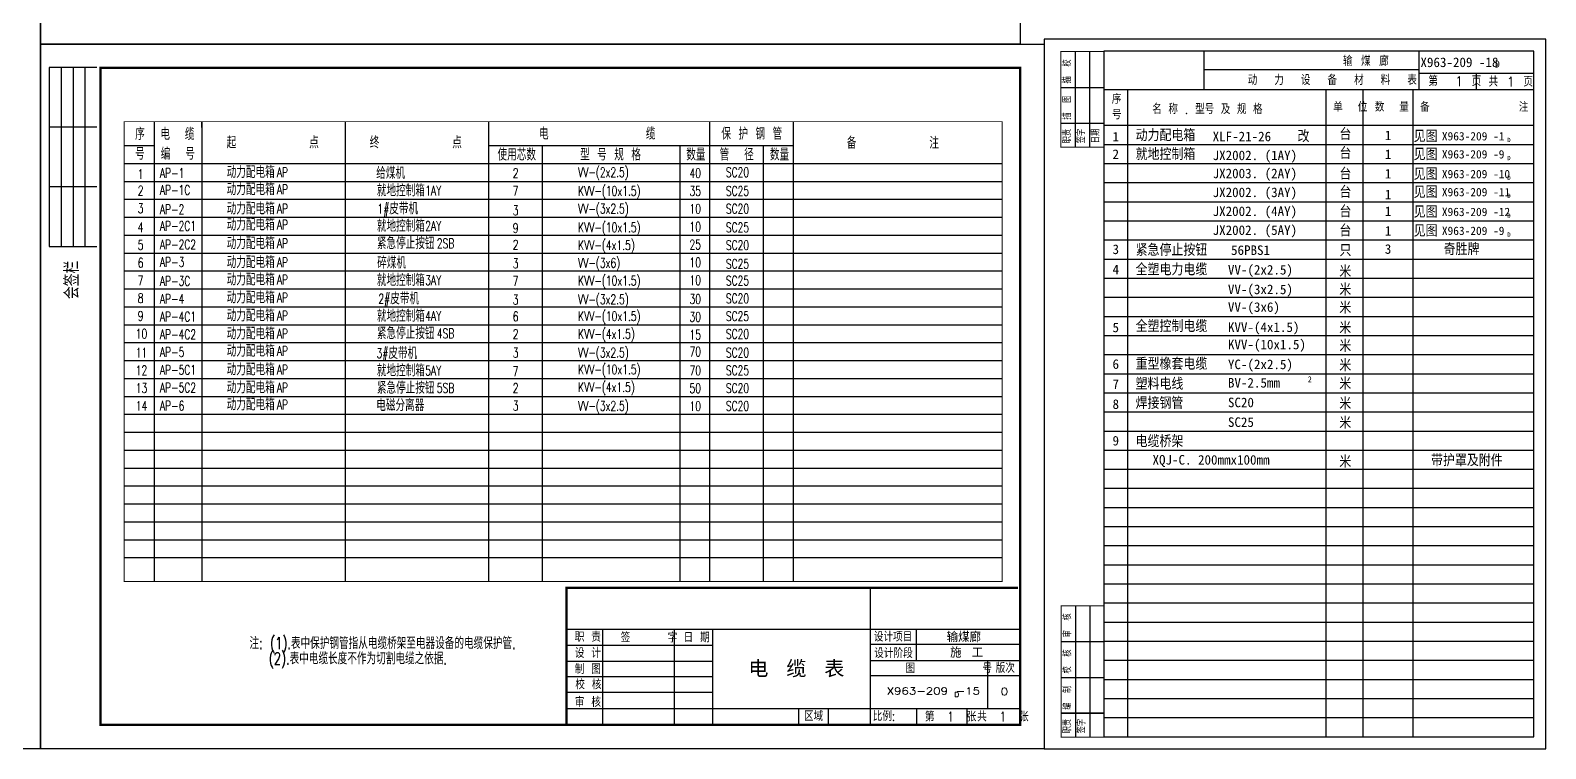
# Model space of a CAD drawing. Extents: x 385 to 3225, y -5 to 1635.
# Drawn here: x 2591 to 3225, y -5 to 296 of the extents above; entities that cross this region are included whole.
import ezdxf
from ezdxf.enums import TextEntityAlignment as Align

# ---------------------------------------------------------------- set-up
doc = ezdxf.new("R2010")
doc.units = 0
doc.header["$LTSCALE"] = 30
doc.header["$MEASUREMENT"] = 0
doc.layers.get('0').update_dxf_attribs({"linetype": 'CONTINUOUS'})
for name, color, linetype in [('2', 3, 'CONTINUOUS'), ('DIM', 3, 'CONTINUOUS'), ('HZ', 3, 'CONTINUOUS')]:
    doc.layers.add(name, color=color, linetype=linetype)
doc.styles.add('HZ', font='txt', dxfattribs={"bigfont": 'hztxt'})
doc.styles.add('HZA', font='SIMPLEX', dxfattribs={"bigfont": 'HZJ'})

# ---------------------------------------------------------------- blocks, each defined once
blk = doc.blocks.new('ACAD01')
for p, q in [((-2000, 0), (-2000, -7500)), ((0, 0), (-2000, 0)), ((-1500, 0), (-1500, -7500)), ((-1000, 0), (-1000, -7500)), ((-500, 0), (-500, -7500)), ((0, -2500), (-2000, -2500)), ((0, -5000), (-2000, -5000)), ((-2000, -7500), (0, -7500))]:
    blk.add_line(p, q)
at = {"style": 'HZ', "width": 0.9}
blk.add_text('会签栏', height=600, rotation=90, dxfattribs=at).set_placement((-752, -8897), align=Align.CENTER)

msp = doc.modelspace()

# ---------------------------------------------------------------- linework, layer by layer
for p, q in [((2595, 290), (2595, 870)), ((3005, 870), (3005, 290)), ((2595, 405), (2595, -5)), ((3015, 292), (3015, -5)), ((3225, 292), (3015, 292)), ((3225, -5), (3225, 292)), ((2595, -5), (2595, 290)), ((2595, 290), (3015, 290)), ((3005, 290), (2595, 290)), ((3015, 290), (3015, -5)), ((2642.5, 257.5), (2642.5, 240)), ((2662.5, 255), (2662.5, 257.5)), ((2662.5, 257.5), (2662.5, 65)), ((2722.5, 257.5), (2722.5, 65)), ((2782.5, 257.5), (2782.5, 65)), ((2875, 257.5), (2875, 65)), ((2910, 257.5), (2910, 65)), ((2630, 247.5), (2642.5, 247.5)), ((2782.5, 247.5), (2910, 247.5)), ((2805, 247.5), (2805, 65)), ((2862.5, 247.5), (2862.5, 65)), ((2897.5, 247.5), (2897.5, 65)), ((3040, 248), (3220, 248)), ((2630, 240), (2997.5, 240)), ((2642.5, 240), (2642.5, 67.5)), ((3040, 240), (3220, 240)), ((2630, 232.5), (2997.5, 232.5)), ((3040, 232), (3220, 232)), ((2630, 225), (2997.5, 225)), ((3040, 224), (3220, 224)), ((3040, 224), (3220, 224)), ((2630, 217.5), (2997.5, 217.5)), ((3040, 216), (3220, 216)), ((2630, 210), (2997.5, 210)), ((3040, 208), (3220, 208)), ((2630, 202.5), (2997.5, 202.5)), ((3040, 200), (3220, 200)), ((2630, 195), (2997.5, 195)), ((3040, 192), (3220, 192)), ((2630, 187.5), (2997.5, 187.5)), ((3040, 184), (3220, 184)), ((2630, 180), (2997.5, 180)), ((2630, 172.5), (2997.5, 172.5)), ((3040, 176), (3220, 176)), ((2630, 165), (2997.5, 165)), ((3040, 168), (3220, 168)), ((3040, 160), (3220, 160)), ((2630, 157.5), (2997.5, 157.5)), ((2630, 150), (2997.5, 150)), ((3040, 152), (3220, 152)), ((2630, 142.5), (2997.5, 142.5)), ((3040, 144), (3220, 144)), ((2630, 135), (2997.5, 135)), ((3040, 136), (3220, 136)), ((2630, 127.5), (2997.5, 127.5)), ((3040, 128), (3220, 128)), ((2630, 120), (2997.5, 120)), ((3040, 120), (3220, 120)), ((2630, 112.5), (2997.5, 112.5)), ((3040, 112), (3220, 112)), ((2630, 105), (2997.5, 105)), ((3040, 104), (3220, 104)), ((2630, 97.5), (2997.5, 97.5)), ((3040, 96), (3220, 96)), ((2630, 90), (2997.5, 90)), ((2630, 82.5), (2997.5, 82.5)), ((3040, 88), (3220, 88)), ((3040, 80), (3220, 80)), ((2630, 75), (2997.5, 75)), ((3040, 72), (3220, 72)), ((2642.5, 67.5), (2642.5, 65)), ((3040, 64), (3220, 64)), ((3040, 56), (3220, 56)), ((2815.49, 44.98), (3004.54, 44.98)), ((3040, 48), (3220, 48)), ((3040, 40), (3220, 40)), ((3040, 32), (3220, 32)), ((3040, 24), (3220, 24)), ((3040, 16), (3220, 16)), ((3040, 8), (3220, 8)), ((2595, -5), (2015, -5)), ((3015, -5), (2595, -5)), ((3015, -5), (3225, -5))]:
    msp.add_line(p, q)
at = {"color": 7}
for p, q in [((3028.05, 286.83), (3028.05, 246.83)), ((3034.05, 286.83), (3034.05, 246.83)), ((3022.05, 271.83), (3040.05, 271.83)), ((3022.05, 256.83), (3040.05, 256.83)), ((3028.13, 54.81), (3028.13, -0.19)), ((3034.13, 54.81), (3034.13, -0.19)), ((3022.13, 39.81), (3040.13, 39.81)), ((3022.13, 24.81), (3040.13, 24.81)), ((3022.13, 9.81), (3040.13, 9.81)), ((3040.13, 9.81), (3022.13, 9.81))]:
    msp.add_line(p, q, dxfattribs=at)
at = {"color": 4, "linetype": 'Continuous'}
for p, q in [((3220, 287), (3040, 287)), ((3040, 287), (3040, 0)), ((3082, 271), (3082, 287)), ((3172, 271), (3172, 287)), ((3220, 0), (3220, 287)), ((3081.76, 279.29), (3171.76, 279.29)), ((3172, 277.82), (3220, 277.82)), ((3196, 271), (3196, 277.82)), ((3040, 271), (3220, 271)), ((3050, 271), (3050, 0)), ((3133.03, 271), (3133.03, 0)), ((3148.52, 271), (3148.52, 0)), ((3169.36, 271), (3169.36, 0)), ((3040, 256), (3220, 256)), ((3040, 0), (3220, 0))]:
    msp.add_line(p, q, dxfattribs=at)
at = {"color": 4, "const_width": 0.4}
for points in [[(3040.05, 286.83), (3022.05, 286.83), (3022.05, 246.83), (3040.05, 246.83)], [(3040.13, -0.19), (3022.13, -0.19), (3022.13, 54.81), (3040.13, 54.81)]]:
    msp.add_lwpolyline(points, dxfattribs=at)
for points, const_width in [([(2620, 5), (2620, 280), (3005, 280), (3005, 5), (2620, 5)], 1), ([(2630, 257.5), (2997.5, 257.5), (2997.5, 65), (2630, 65), (2630, 257.5)], 0.4), ([(3004.16, 62.37), (2815.11, 62.37), (2815.11, 5)], 1)]:
    msp.add_lwpolyline(points, dxfattribs=dict(const_width=const_width))
at = {"layer": 'HZ', "color": 3}
for p, q in [((2942.19, 62.15), (2942.19, 5)), ((2830.24, 44.98), (2830.24, 5)), ((2860.12, 44.98), (2860.12, 6.91)), ((2860.13, 44.98), (2860.13, 5)), ((2876.23, 44.98), (2876.23, 5)), ((2961.58, 31.92), (2961.58, 44.98)), ((2876.23, 38.26), (2815.11, 38.26)), ((3005.13, 38.63), (2942.19, 38.63)), ((2942.19, 31.92), (3005.13, 31.92)), ((2991.42, 11.76), (2991.42, 31.92)), ((2876.23, 31.54), (2815.11, 31.54)), ((3005.13, 25.57), (2942.19, 25.57)), ((2815.11, 25.2), (2876.23, 25.2)), ((2876.23, 18.48), (2815.11, 18.48)), ((2815.11, 11.76), (3005.13, 11.76)), ((2912.34, 5), (2912.34, 11.76)), ((2924.65, 11.76), (2924.65, 5)), ((2961.58, 11.76), (2961.58, 5)), ((2982.85, 5), (2982.85, 11.76))]:
    msp.add_line(p, q, dxfattribs=at)

# ---------------------------------------------------------------- block references
at = {"layer": '2', "xscale": 0.01000000000021828, "yscale": 0.009999999999763531, "zscale": 0.009999999999763531}
msp.add_blockref('ACAD01', (2618.56, 280.24), dxfattribs=at)

# ---------------------------------------------------------------- texts
at = {"color": 7, "style": 'HZ', "width": 0.75}
for s, p in [('描  校', (3026.27, 278.54)), ('描  图', (3026.27, 263.38)), ('职责', (3026.27, 251.48)), ('签字', (3032.18, 251.48)), ('日期', (3038.18, 251.48)), ('审  核', (3026.35, 46.64)), ('校  核', (3026.35, 31.51)), ('编  制', (3026.35, 16.35)), ('职责', (3026.35, 4.46)), ('签字', (3032.27, 4.46))]:
    msp.add_text(s, height=3, rotation=90, dxfattribs=at).set_placement(p, align=Align.CENTER)
at = {"style": 'HZA'}
msp.add_text(' 名 称 . 型号 及 规 格', height=4, dxfattribs=at).set_placement((3082.03, 263.08), align=Align.MIDDLE)
at = {"style": 'HZ'}
for s, height, width, p in [('序', 5, 0.7, (2634.55, 249.89)), ('电  缆', 5, 0.7, (2645.11, 249.84)), ('电            缆', 5, 0.7, (2803.6, 250)), ('保 护 钢 管', 5, 0.7, (2879.93, 249.97)), ('起         点', 5, 0.7, (2672.86, 246.33)), ('终         点', 5, 0.7, (2732.74, 246.33)), ('备         注', 5, 0.7, (2932.47, 246.13)), ('号', 5, 0.7, (2634.55, 241.56)), ('编  号', 5, 0.7, (2645.27, 241.58)), ('使用芯数', 5, 0.7, (2786.25, 241.23)), ('型 号 规 格', 5, 0.7, (2820.82, 241.23)), ('数量', 5, 0.7, (2865.27, 241.23)), ('管  径', 5, 0.7, (2879.22, 241.23)), ('数量', 5, 0.7, (2900.27, 241.23)), ('1', 4, 0.7, (2635.65, 233.59)), ('AP-1', 4, 0.7, (2644.94, 233.97)), ('动力配电箱', 5, 0.7, (2672.86, 233.92)), ('AP', 4, 0.7, (2693.88, 234.33)), ('给煤机', 5, 0.7, (2735.48, 233.51)), ('2', 4, 0.7, (2792.62, 233.94)), ('VV-(2x2.5)', 4, 0.7, (2819.96, 234.33)), ('40', 4, 0.7, (2866.6, 233.94)), ('SC20', 4, 0.7, (2881.82, 234.33)), ('2', 4, 0.7, (2635.65, 226.65)), ('AP-1C', 4, 0.7, (2644.94, 226.89)), ('动力配电箱', 5, 0.7, (2672.86, 226.73)), ('AP', 4, 0.7, (2693.88, 227.14)), ('就地控制箱', 5, 0.7, (2735.73, 226.24)), ('1AY', 4, 0.7, (2755.98, 226.65)), ('7', 4, 0.7, (2792.62, 226.54)), ('KVV-(10x1.5)', 4, 0.7, (2819.96, 226.5)), ('35', 4, 0.7, (2866.6, 226.46)), ('SC25', 4, 0.7, (2881.82, 226.5)), ('3', 4, 0.7, (2635.65, 219.23)), ('AP-2', 4, 0.7, (2644.94, 218.79)), ('动力配电箱', 5, 0.7, (2672.86, 218.66)), ('AP', 4, 0.7, (2693.88, 219.06)), ('1#', 4, 0.7, (2735.99, 219.06)), ('皮带机', 5, 0.7, (2740.93, 218.66)), ('3', 4, 0.7, (2792.62, 218.36)), ('VV-(3x2.5)', 4, 0.7, (2819.96, 219.07)), ('10', 4, 0.7, (2866.6, 218.99)), ('SC20', 4, 0.7, (2881.82, 219.07)), ('AP-2C1', 4, 0.7, (2644.94, 211.86)), ('动力配电箱', 5, 0.7, (2672.86, 211.96)), ('AP', 4, 0.7, (2693.88, 212.37)), ('就地控制箱', 5, 0.7, (2735.73, 211.39)), ('2AY', 4, 0.7, (2755.98, 211.8)), ('KVV-(10x1.5)', 4, 0.7, (2819.96, 211.24)), ('4', 4, 0.7, (2635.65, 211.3)), ('动力配电箱', 5, 0.7, (2672.86, 204.15)), ('紧急停止按钮', 5, 0.7, (2735.73, 204.12)), ('9', 4, 0.7, (2792.62, 210.96)), ('10', 4, 0.7, (2866.6, 211.52)), ('SC25', 4, 0.7, (2881.82, 211.24)), ('5', 4, 0.7, (2635.65, 203.88)), ('AP-2C2', 4, 0.7, (2644.94, 204.09)), ('AP', 4, 0.7, (2693.88, 204.56)), ('2SB', 4, 0.7, (2760.83, 204.53)), ('2', 4, 0.7, (2792.62, 203.95)), ('KVV-(4x1.5)', 4, 0.7, (2819.96, 203.81)), ('25', 4, 0.7, (2866.6, 204.05)), ('SC20', 4, 0.7, (2881.82, 203.81)), ('6', 4, 0.7, (2635.65, 196.45)), ('AP-3', 4, 0.7, (2644.94, 196.73)), ('动力配电箱', 5, 0.7, (2672.86, 196.21)), ('AP', 4, 0.7, (2693.88, 196.62)), ('碎煤机', 5, 0.7, (2735.87, 195.98)), ('3', 4, 0.7, (2792.62, 196.16)), ('VV-(3x6)', 4, 0.7, (2819.96, 196.37)), ('10', 4, 0.7, (2866.6, 196.58)), ('SC25', 4, 0.7, (2881.82, 195.98)), ('7', 4, 0.7, (2635.65, 189.02)), ('AP-3C', 4, 0.7, (2644.94, 188.8)), ('动力配电箱', 5, 0.7, (2672.86, 188.96)), ('AP', 4, 0.7, (2693.88, 189.37)), ('就地控制箱', 5, 0.7, (2735.73, 188.71)), ('3AY', 4, 0.7, (2755.98, 189.12)), ('7', 4, 0.7, (2792.62, 188.76)), ('KVV-(10x1.5)', 4, 0.7, (2819.96, 188.94)), ('10', 4, 0.7, (2866.6, 189.1)), ('SC25', 4, 0.7, (2881.82, 188.94)), ('8', 4, 0.7, (2635.65, 181.59)), ('AP-4', 4, 0.7, (2644.94, 181.32)), ('动力配电箱', 5, 0.7, (2672.86, 181.43)), ('AP', 4, 0.7, (2693.88, 181.84)), ('2#', 4, 0.7, (2736.38, 181.39)), ('皮带机', 5, 0.7, (2741.32, 180.98)), ('3', 4, 0.7, (2792.62, 180.97)), ('VV-(3x2.5)', 4, 0.7, (2819.96, 181.11)), ('30', 4, 0.7, (2866.6, 181.24)), ('SC20', 4, 0.7, (2881.82, 181.5)), ('9', 4, 0.7, (2635.65, 174.17)), ('AP-4C1', 4, 0.7, (2644.94, 173.89)), ('动力配电箱', 5, 0.7, (2672.86, 173.9)), ('AP', 4, 0.7, (2693.88, 174.3)), ('就地控制箱', 5, 0.7, (2735.73, 173.71)), ('4AY', 4, 0.7, (2755.98, 174.12)), ('6', 4, 0.7, (2792.62, 173.96)), ('KVV-(10x1.5)', 4, 0.7, (2819.96, 174.07)), ('30', 4, 0.7, (2866.6, 173.77)), ('SC25', 4, 0.7, (2881.82, 174.07)), ('动力配电箱', 5, 0.7, (2672.86, 166.36)), ('紧急停止按钮', 5, 0.7, (2735.73, 166.45)), ('KVV-(4x1.5)', 4, 0.7, (2819.96, 166.64)), ('10', 4, 0.7, (2634.82, 166.74)), ('AP-4C2', 4, 0.7, (2644.94, 166.46)), ('AP', 4, 0.7, (2693.88, 166.77)), ('4SB', 4, 0.7, (2760.83, 166.85)), ('2', 4, 0.7, (2792.62, 166.56)), ('15', 4, 0.7, (2866.6, 166.29)), ('SC20', 4, 0.7, (2881.82, 166.64)), ('11', 4, 0.7, (2634.82, 158.82)), ('AP-5', 4, 0.7, (2644.94, 159.03)), ('动力配电箱', 5, 0.7, (2672.86, 159.11)), ('AP', 4, 0.7, (2693.88, 159.52)), ('3#', 4, 0.7, (2735.6, 158.55)), ('皮带机', 5, 0.7, (2740.54, 158.14)), ('3', 4, 0.7, (2792.62, 158.77)), ('VV-(3x2.5)', 4, 0.7, (2819.96, 158.81)), ('70', 4, 0.7, (2866.6, 159.22)), ('SC20', 4, 0.7, (2881.82, 158.81)), ('12', 4, 0.7, (2634.82, 151.39)), ('AP-5C1', 4, 0.7, (2644.94, 151.61)), ('动力配电箱', 5, 0.7, (2672.86, 151.3)), ('AP', 4, 0.7, (2693.88, 151.71)), ('就地控制箱', 5, 0.7, (2735.73, 150.88)), ('5AY', 4, 0.7, (2755.98, 151.28)), ('7', 4, 0.7, (2792.62, 150.98)), ('KVV-(10x1.5)', 4, 0.7, (2819.96, 151.77)), ('70', 4, 0.7, (2866.6, 151.35)), ('SC25', 4, 0.7, (2881.82, 151.38)), ('13', 4, 0.7, (2634.82, 143.96)), ('AP-5C2', 4, 0.7, (2644.94, 144.18)), ('动力配电箱', 5, 0.7, (2672.86, 143.77)), ('AP', 4, 0.7, (2693.88, 144.18)), ('紧急停止按钮', 5, 0.7, (2735.73, 143.61)), ('5SB', 4, 0.7, (2760.83, 144.02)), ('2', 4, 0.7, (2792.62, 143.97)), ('KVV-(4x1.5)', 4, 0.7, (2819.96, 144.33)), ('50', 4, 0.7, (2866.6, 143.88)), ('SC20', 4, 0.7, (2881.82, 143.94)), ('14', 4, 0.7, (2634.82, 136.53)), ('AP-6', 4, 0.7, (2644.94, 136.59)), ('动力配电箱', 5, 0.7, (2672.86, 136.64)), ('AP', 4, 0.7, (2693.88, 137.05)), ('电磁分离器', 5, 0.7, (2735.48, 136.31)), ('3', 4, 0.7, (2792.62, 136.57)), ('VV-(3x2.5)', 4, 0.7, (2819.96, 136.51)), ('10', 4, 0.7, (2866.6, 136.41)), ('SC20', 4, 0.7, (2881.82, 136.51)), ('注: (1).表中保护钢管指从电缆桥架至电器设备的电缆保护管.', 5, 0.7, (2682.42, 36.72)), ('输煤廊', 4, 1.2, (2974.23, 39.63)), ('(2).表中电缆长度不作为切割电缆之依据.', 5, 0.7, (2690.51, 30.3)), ('电 缆 表', 7, 1.2, (2891.23, 24.88)), ('施 工', 4, 1.2, (2975.68, 33.16)), ('X963-209 -15', 3, 1.2, (2949.17, 17.65)), ('0', 3, 1.2, (2996.89, 17.43)), ('D', 2, 1.2, (2977.37, 16.67))]:
    msp.add_text(s, height=height, dxfattribs=dict(at, width=width)).set_placement(p)
at = {"layer": 'DIM', "style": 'HZ'}
for s, height, p in [('输 煤 廊', 4, (3140.15, 280.79)), (' 动  力  设  备  材  料  表', 4, (3096.71, 272.89)), ('第  1 页  ', 4, (3175.88, 272.43)), ('共 1 页  ', 4, (3201.13, 272.22)), ('序', 3.5, (3043.37, 265.08)), ('号', 3.5, (3043.42, 258.57)), ('单  位', 3.5, (3136.05, 261.73)), ('数  量', 3.5, (3153.46, 261.76)), ('动力配电箱', 5, (3053.34, 249.32)), ('改', 5, (3121.12, 248.93)), ('台', 5, (3138.66, 249.76)), ('见图', 5, (3169.74, 248.93)), ('台', 5, (3138.66, 241.84)), ('就地控制箱', 5, (3053.34, 241.4)), ('见图', 5, (3169.74, 241.37)), ('台', 5, (3138.66, 233.17)), ('见图', 5, (3169.74, 233.09)), ('台', 5, (3138.66, 225.57)), ('见图', 5, (3169.74, 225.53)), ('台', 5, (3138.66, 217.44)), ('见图', 5, (3169.74, 217.25)), ('台', 5, (3138.66, 209.42)), ('见图', 5, (3169.74, 209.33)), ('紧急停止按钮', 5, (3053.34, 201.31)), ('只', 5, (3138.7, 201.16)), ('奇胜牌', 5, (3182.29, 201.63)), ('全塑电力电缆', 5, (3053.34, 193.13)), ('米', 5, (3138.59, 192.3)), ('米', 5, (3138.59, 184.7)), ('米', 5, (3138.59, 177.11)), ('全塑控制电缆', 5, (3053.34, 169.4)), ('米', 5, (3138.59, 168.69)), ('米', 5, (3138.59, 161.13)), ('重型橡套电缆', 5, (3053.34, 153.62)), ('米', 5, (3138.59, 152.98)), ('塑料电线', 5, (3053.34, 145.25)), ('米', 5, (3138.59, 145.31)), ('焊接钢管', 5, (3053.34, 137.23)), ('米', 5, (3138.59, 137)), ('米', 5, (3138.59, 128.94)), ('电缆桥架', 5, (3053.34, 121.22)), ('米', 5, (3138.59, 112.65)), ('带护罩及附件', 5, (3177.01, 113.25))]:
    msp.add_text(s, height=height, dxfattribs=at).set_placement(p)
at = {"layer": 'DIM'}
for s, height, p in [('X963-209 -18', 4, (3172.57, 280.36)), ('D', 3, (3203.75, 280.13)), ('1', 4, (3043.68, 249.22)), ('XLF-21-26', 4, (3085.58, 249.32)), ('1', 4, (3157.66, 249.76)), ('X963-209 -1', 3.5, (3181.54, 249.66)), ('D', 1.8, (3208.92, 248.94)), ('2', 4, (3043.68, 241.88)), ('JX2002. (1AY)', 4, (3085.58, 241.4)), ('1', 4, (3157.66, 241.84)), ('X963-209 -9', 3.5, (3181.54, 242.1)), ('D', 1.8, (3208.92, 241.38)), ('JX2003. (2AY)', 4, (3085.58, 233.84)), ('1', 4, (3157.66, 233.71)), ('X963-209 -10', 3.5, (3181.54, 233.82)), ('D', 1.8, (3208.92, 233.1)), ('JX2002. (3AY)', 4, (3085.58, 225.92)), ('1', 4, (3157.66, 225.03)), ('X963-209 -11', 3.5, (3181.54, 226.26)), ('JX2002. (4AY)', 4, (3085.58, 218)), ('D', 1.8, (3208.92, 225.54)), ('1', 4, (3157.66, 217.98)), ('X963-209 -12', 3.5, (3181.54, 217.98)), ('D', 1.8, (3208.92, 217.26)), ('JX2002. (5AY)', 4, (3085.58, 210.08)), ('1', 4, (3157.66, 209.79)), ('X963-209 -9', 3.5, (3181.54, 210.06)), ('D', 1.8, (3208.92, 209.34)), ('3', 4, (3043.68, 202.07)), ('56PBS1', 4, (3093.29, 201.71)), ('3', 4, (3157.66, 202.19)), ('4', 4, (3043.68, 193.61)), ('VV-(2x2.5)', 4, (3091.99, 193.51)), ('VV-(3x2.5)', 4, (3091.99, 185.3)), ('VV-(3x6)', 4, (3091.99, 177.89)), ('5', 4, (3043.68, 169.38)), ('KVV-(4x1.5)', 4, (3091.99, 169.45)), ('KVV-(10x1.5)', 4, (3091.99, 162.22)), ('6', 4, (3043.68, 154.03)), ('YC-(2x2.5)', 4, (3091.99, 153.9)), ('7', 4, (3043.68, 145.62)), ('BV-2.5mm', 4, (3091.99, 146.2)), ('2', 2.5, (3125.42, 148.41)), ('8', 4, (3043.68, 137.26)), ('SC20', 4, (3091.99, 137.96)), ('SC25', 4, (3091.99, 129.71)), ('9', 4, (3043.68, 121.94)), ('XQJ-C. 200mmx100mm', 4, (3060.42, 113.94))]:
    msp.add_text(s, height=height, dxfattribs=at).set_placement(p)
at = {"layer": 'DIM', "style": 'HZ'}
msp.add_text('备           注', height=3.5, dxfattribs=at).set_placement((3195.08, 263.9), align=Align.MIDDLE)
at = {"layer": 'HZ', "color": 3, "style": 'HZ'}
for s, height, width, p in [('职 责', 4.034, 0.8, (2818.58, 39.79)), ('签     字', 4.034, 0.8, (2837.81, 39.51)), ('日 期', 4.034, 0.8, (2864.11, 39.56)), ('设计项目', 4.034, 0.8, (2943.74, 39.87)), ('设 计', 4.034, 0.8, (2818.59, 33.04)), ('设计阶段', 4.034, 0.8, (2943.92, 32.99)), ('制 图', 4.034, 0.8, (2818.59, 26.32)), ('图         号', 4.0337, 0.8, (2957.05, 26.68)), ('版次', 4.034, 0.8, (2994.75, 26.77)), ('校 核', 4.034, 0.8, (2818.81, 19.88)), ('审 核', 4.034, 0.8, (2818.59, 12.5)), ('区域', 4.034, 0.8, (2914.5, 6.64)), ('比例:', 4.034, 0.8, (2943.3, 6.63)), ('第  1  张', 4.034, 0.75, (2965.12, 6.41)), ('共  1  张', 4.034, 0.75, (2987, 6.43))]:
    msp.add_text(s, height=height, dxfattribs=dict(at, width=width)).set_placement(p)

doc.saveas('drawing.dxf')
